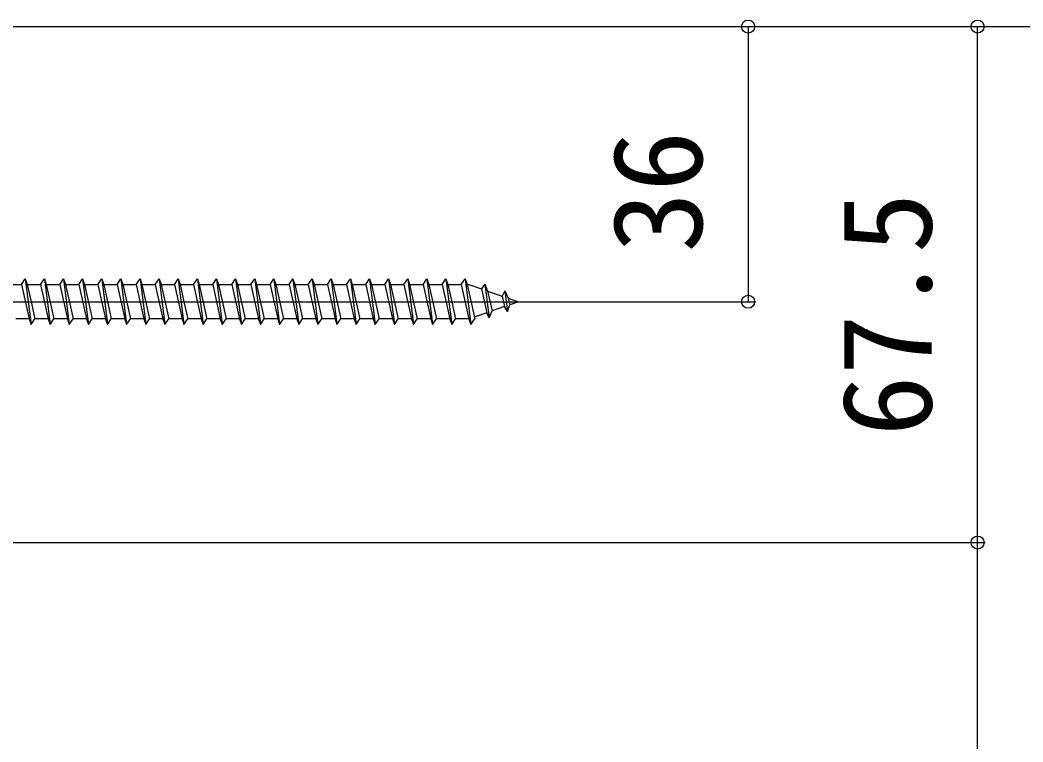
# Model space of a CAD drawing. Units: millimetres, scale not verified. Extents: x -700 to 700, y -1043 to 1037.
# Drawn here: x 394.8 to 525.9, y 758.2 to 852.6 of the extents above; entities that cross this region are included whole.
import ezdxf
from ezdxf.enums import TextEntityAlignment as Align

# ---------------------------------------------------------------- set-up
doc = ezdxf.new("R2010")
doc.units = ezdxf.units.MM
doc.header["$LTSCALE"] = 6
for name, color, linetype in [('0-4_YKK_12', 2, 'Continuous'), ('0-5_YKK_13', 4, 'Continuous'), ('0-6_YKK_D', 6, 'Continuous')]:
    doc.layers.add(name, color=color, linetype=linetype)
doc.styles.add('ＭＳ ゴシック', font='')
doc.styles.get('ＭＳ ゴシック').set_extended_font_data('MS Gothic')

msp = doc.modelspace()

# ---------------------------------------------------------------- linework, layer by layer
at = {"layer": '0-4_YKK_12'}
msp.add_line((362, 815.8), (464.109, 815.8), dxfattribs=at)
at = {"layer": '0-5_YKK_13'}
for p, q in [((395.5, 818.8), (396.25, 812.8)), ((398, 818.8), (398.75, 812.8)), ((400.5, 818.8), (401.25, 812.8)), ((403, 818.8), (403.75, 812.8)), ((405.5, 818.8), (406.25, 812.8)), ((408, 818.8), (408.75, 812.8)), ((410.5, 818.8), (411.25, 812.8)), ((413, 818.8), (413.75, 812.8)), ((415.5, 818.8), (416.25, 812.8)), ((418, 818.8), (418.75, 812.8)), ((420.5, 818.8), (421.25, 812.8)), ((423, 818.8), (423.75, 812.8)), ((425.5, 818.8), (426.25, 812.8)), ((428, 818.8), (428.75, 812.8)), ((430.5, 818.8), (431.25, 812.8)), ((433, 818.8), (433.75, 812.8)), ((435.5, 818.8), (436.25, 812.8)), ((438, 818.8), (438.75, 812.8)), ((440.5, 818.8), (441.25, 812.8)), ((443, 818.8), (443.75, 812.8)), ((445.5, 818.8), (446.25, 812.8)), ((448, 818.8), (448.75, 812.8)), ((450.5, 818.8), (451.25, 812.8)), ((453, 818.8), (453.75, 812.8)), ((455.586, 818.113), (455.127, 817.478)), ((455.586, 818.113), (455.939, 817.198)), ((455.586, 818.113), (456.14, 813.678)), ((393.25, 818.05), (395, 818.05)), ((395, 818.05), (396, 813.55)), ((395.75, 818.05), (396.25, 818.05)), ((395.75, 818.05), (396.25, 815.8)), ((396.25, 818.05), (397.5, 818.05)), ((398.25, 818.05), (400, 818.05)), ((398.25, 818.05), (399.25, 813.55)), ((400.75, 818.05), (402.5, 818.05)), ((400.75, 818.05), (401.75, 813.55)), ((403.25, 818.05), (405, 818.05)), ((403.25, 818.05), (404.25, 813.55)), ((405.75, 818.05), (407.5, 818.05)), ((405.75, 818.05), (406.75, 813.55)), ((408.25, 818.05), (410, 818.05)), ((408.25, 818.05), (409.25, 813.55)), ((410.75, 818.05), (412.5, 818.05)), ((410.75, 818.05), (411.75, 813.55)), ((413.25, 818.05), (415, 818.05)), ((413.25, 818.05), (414.25, 813.55)), ((415.75, 818.05), (416.25, 818.05)), ((415.75, 818.05), (416.25, 815.8)), ((416.25, 818.05), (417.5, 818.05)), ((418.25, 818.05), (420, 818.05)), ((418.25, 818.05), (419.25, 813.55)), ((420.75, 818.05), (422.5, 818.05)), ((420.75, 818.05), (421.75, 813.55)), ((423.25, 818.05), (425, 818.05)), ((423.25, 818.05), (424.25, 813.55)), ((425.75, 818.05), (427.5, 818.05)), ((425.75, 818.05), (426.75, 813.55)), ((428.25, 818.05), (430, 818.05)), ((428.25, 818.05), (429.25, 813.55)), ((430, 818.05), (431, 813.55)), ((430.75, 818.05), (431.25, 818.05)), ((430.75, 818.05), (431.25, 815.8)), ((431.25, 818.05), (432.5, 818.05)), ((433.25, 818.05), (435, 818.05)), ((433.25, 818.05), (434.25, 813.55)), ((435.75, 818.05), (437.5, 818.05)), ((435.75, 818.05), (436.75, 813.55)), ((438.25, 818.05), (440, 818.05)), ((438.25, 818.05), (439.25, 813.55)), ((440.75, 818.05), (442.5, 818.05)), ((440.75, 818.05), (441.75, 813.55)), ((443.25, 818.05), (445, 818.05)), ((443.25, 818.05), (444.25, 813.55)), ((445.75, 818.05), (447.5, 818.05)), ((445.75, 818.05), (446.75, 813.55)), ((448.25, 818.05), (450, 818.05)), ((448.25, 818.05), (449.25, 813.55)), ((450.75, 818.05), (451.25, 818.05)), ((450.75, 818.05), (451.25, 815.8)), ((451.25, 818.05), (452.5, 818.05)), ((453.25, 818.05), (454.25, 813.55)), ((455.127, 817.478), (455.82, 814.361)), ((455.939, 817.198), (457.834, 816.546)), ((455.939, 817.198), (456.517, 814.601)), ((458.198, 817.214), (457.834, 816.546)), ((458.198, 817.214), (458.646, 816.266)), ((458.198, 817.214), (458.537, 814.503)), ((396.25, 815.8), (396.75, 813.55)), ((416.25, 815.8), (416.75, 813.55)), ((431.25, 815.8), (431.75, 813.55)), ((451.25, 815.8), (451.75, 813.55)), ((457.834, 816.546), (458.142, 815.16)), ((458.646, 816.266), (460, 815.8)), ((458.646, 816.266), (458.839, 815.4)), ((460, 815.8), (458.839, 815.4)), ((455.82, 814.361), (454.194, 813.801)), ((456.14, 813.678), (455.82, 814.361)), ((456.14, 813.678), (456.517, 814.601)), ((458.142, 815.16), (456.517, 814.601)), ((458.537, 814.503), (458.142, 815.16)), ((458.537, 814.503), (458.839, 815.4)), ((396, 813.55), (394.25, 813.55)), ((398.5, 813.55), (396.75, 813.55)), ((401, 813.55), (399.25, 813.55)), ((403.5, 813.55), (401.75, 813.55)), ((406, 813.55), (404.25, 813.55)), ((408.5, 813.55), (406.75, 813.55)), ((411, 813.55), (409.25, 813.55)), ((413.5, 813.55), (411.75, 813.55)), ((416, 813.55), (414.25, 813.55)), ((416, 813.55), (416.25, 812.8)), ((416.25, 812.8), (416.75, 813.55)), ((418.5, 813.55), (416.75, 813.55)), ((421, 813.55), (419.25, 813.55)), ((423.5, 813.55), (421.75, 813.55)), ((426, 813.55), (424.25, 813.55)), ((428.5, 813.55), (426.75, 813.55)), ((431, 813.55), (429.25, 813.55)), ((433.5, 813.55), (431.75, 813.55)), ((436, 813.55), (434.25, 813.55)), ((438.5, 813.55), (436.75, 813.55)), ((441, 813.55), (439.25, 813.55)), ((443.5, 813.55), (441.75, 813.55)), ((446, 813.55), (444.25, 813.55)), ((448.5, 813.55), (446.75, 813.55)), ((451, 813.55), (449.25, 813.55)), ((451, 813.55), (451.25, 812.8)), ((451.25, 812.8), (451.75, 813.55)), ((453.466, 813.55), (451.75, 813.55)), ((453.498, 813.561), (453.466, 813.55))]:
    msp.add_line(p, q, dxfattribs=at)
for points in [[(395, 818.05), (395.5, 818.8), (395.75, 818.05)], [(397.5, 818.05), (398, 818.8), (398.25, 818.05)], [(400, 818.05), (400.5, 818.8), (400.75, 818.05)], [(402.5, 818.05), (403, 818.8), (403.25, 818.05)], [(405, 818.05), (405.5, 818.8), (405.75, 818.05)], [(407.5, 818.05), (408, 818.8), (408.25, 818.05)], [(410, 818.05), (410.5, 818.8), (410.75, 818.05)], [(412.5, 818.05), (413, 818.8), (413.25, 818.05)], [(415, 818.05), (415.5, 818.8), (415.75, 818.05)], [(417.5, 818.05), (418, 818.8), (418.25, 818.05)], [(420, 818.05), (420.5, 818.8), (420.75, 818.05)], [(422.5, 818.05), (423, 818.8), (423.25, 818.05)], [(425, 818.05), (425.5, 818.8), (425.75, 818.05)], [(427.5, 818.05), (428, 818.8), (428.25, 818.05)], [(430, 818.05), (430.5, 818.8), (430.75, 818.05)], [(432.5, 818.05), (433, 818.8), (433.25, 818.05)], [(435, 818.05), (435.5, 818.8), (435.75, 818.05)], [(437.5, 818.05), (438, 818.8), (438.25, 818.05)], [(440, 818.05), (440.5, 818.8), (440.75, 818.05)], [(442.5, 818.05), (443, 818.8), (443.25, 818.05)], [(445, 818.05), (445.5, 818.8), (445.75, 818.05)], [(447.5, 818.05), (448, 818.8), (448.25, 818.05)], [(450, 818.05), (450.5, 818.8), (450.75, 818.05)], [(452.5, 818.05), (453, 818.8), (453.25, 818.05)], [(397.5, 818.05), (398.5, 813.55), (398.75, 812.8), (399.25, 813.55)], [(400, 818.05), (401, 813.55), (401.25, 812.8), (401.75, 813.55)], [(402.5, 818.05), (403.5, 813.55), (403.75, 812.8), (404.25, 813.55)], [(405, 818.05), (406, 813.55), (406.25, 812.8), (406.75, 813.55)], [(407.5, 818.05), (408.5, 813.55), (408.75, 812.8), (409.25, 813.55)], [(410, 818.05), (411, 813.55), (411.25, 812.8), (411.75, 813.55)], [(412.5, 818.05), (413.5, 813.55), (413.75, 812.8), (414.25, 813.55)], [(415, 818.05), (416, 813.55), (416.25, 812.8)], [(417.5, 818.05), (418.5, 813.55), (418.75, 812.8), (419.25, 813.55)], [(420, 818.05), (421, 813.55), (421.25, 812.8), (421.75, 813.55)], [(422.5, 818.05), (423.5, 813.55), (423.75, 812.8), (424.25, 813.55)], [(425, 818.05), (426, 813.55), (426.25, 812.8), (426.75, 813.55)], [(427.5, 818.05), (428.5, 813.55), (428.75, 812.8), (429.25, 813.55)], [(432.5, 818.05), (433.5, 813.55), (433.75, 812.8), (434.25, 813.55)], [(435, 818.05), (436, 813.55), (436.25, 812.8), (436.75, 813.55)], [(437.5, 818.05), (438.5, 813.55), (438.75, 812.8), (439.25, 813.55)], [(440, 818.05), (441, 813.55), (441.25, 812.8), (441.75, 813.55)], [(442.5, 818.05), (443.5, 813.55), (443.75, 812.8), (444.25, 813.55)], [(445, 818.05), (446, 813.55), (446.25, 812.8), (446.75, 813.55)], [(447.5, 818.05), (448.5, 813.55), (448.75, 812.8), (449.25, 813.55)], [(450, 818.05), (451, 813.55), (451.25, 812.8)], [(452.5, 818.05), (453.5, 813.55), (453.75, 812.8), (454.25, 813.55)], [(453.25, 818.05), (453.466, 818.05), (455.127, 817.478)], [(396, 813.55), (396.25, 812.8), (396.75, 813.55)], [(431, 813.55), (431.25, 812.8), (431.75, 813.55)]]:
    msp.add_lwpolyline(points, dxfattribs=at)
at = {"layer": '0-6_YKK_D'}
for p, q in [((367.2, 851.8), (521, 851.8)), ((367.2, 851.8), (491, 851.8)), ((367.2, 851.8), (551, 851.8)), ((490, 851.8), (490, 815.8)), ((520, 784.3), (520, 851.8)), ((372, 815.8), (491, 815.8)), ((373.2, 784.3), (521, 784.3)), ((373.2, 784.3), (521, 784.3)), ((520, 224.245), (520, 784.3))]:
    msp.add_line(p, q, dxfattribs=at)
for centre in [(490, 851.8), (520, 851.8), (490, 815.8), (520, 784.3), (520, 784.3)]:
    msp.add_circle(centre, 0.85, dxfattribs=at)

# ---------------------------------------------------------------- texts
at = {"layer": '0-6_YKK_D', "style": 'ＭＳ ゴシック'}
for s, p in [('36', (487.5, 822.209)), ('67.5', (517.5, 798.186))]:
    msp.add_text(s, height=11.73, rotation=90, dxfattribs=at).set_placement(p, align=Align.BOTTOM_LEFT)

doc.saveas('drawing.dxf')
